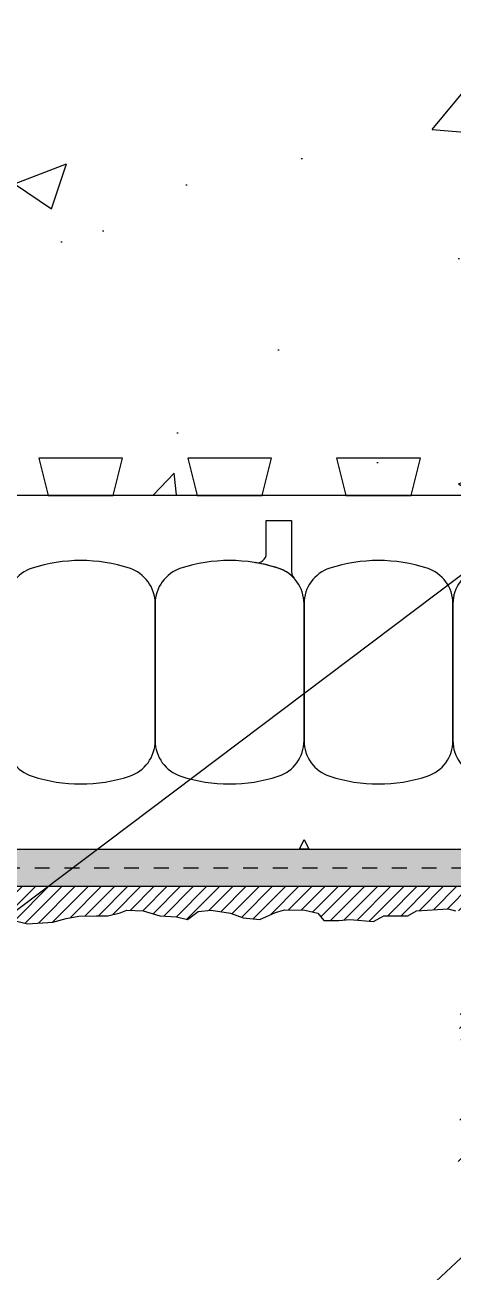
# Model space of a CAD drawing. Header units: inches. Extents: x 2880.3 to 2936.4, y 452.5 to 523.7.
# Drawn here: x 2906.99 to 2909.87, y 496.32 to 504.69 of the extents above; entities that cross this region are included whole.
import ezdxf

# ---------------------------------------------------------------- set-up
doc = ezdxf.new("R2010")
doc.units = ezdxf.units.IN
doc.header["$LTSCALE"] = 0.5
doc.header["$MEASUREMENT"] = 0
doc.linetypes.add('DASHED2', pattern=[0.375, 0.25, -0.125])
for name, color, linetype in [('HATCH', 12, 'CONTINUOUS'), ('line25', 2, 'CONTINUOUS'), ('LINE50', 5, 'CONTINUOUS'), ('LINE9', 9, 'CONTINUOUS'), ('TEXT', 4, 'CONTINUOUS')]:
    doc.layers.add(name, color=color, linetype=linetype)
doc.styles.add('DIM', font='romans.shx', dxfattribs={"width": 0.7})
doc.dimstyles.new('ext_12', dxfattribs={"dimscale": 12, "dimtxt": 0.09375, "dimasz": 0.09375, "dimexe": 0.09375, "dimexo": 0.0625, "dimgap": 0.0625, "dimtad": 1, "dimdec": 1, "dimzin": 3, "dimdsep": 46, "dimlunit": 4, "dimtxsty": 'DIM', "dimcen": 0.09, "dimdle": 0.09375, "dimclrt": 4, "dimadec": 0, "dimazin": 0, "dimtfac": 1, "dimtdec": 1, "dimtmove": 2, "dimatfit": 3, "dimfxl": 0, "dimfrac": 2, "dimtolj": 1, "dimtzin": 0, "dimarcsym": 0})

msp = doc.modelspace()

# ---------------------------------------------------------------- hatches: boundary and pattern name
at = {"layer": 'HATCH'}
h = msp.add_hatch(dxfattribs=at)
h.set_pattern_fill('AR-CONC', color=256, scale=0.5)
h.set_pattern_definition([(49.99999999999999, (0, 0), (3.586300913003767, -0.3137606749129755), [0.375, -4.125]), (355, (0, 0), (-0.693756668065, 3.760960668500059), [0.3, -3.3]), (100.45144446, (0.298858405, -0.02614672), (2.89254423363556, 3.447199954843147), [0.3187009599999999, -3.505710559999999]), (46.18420000000001, (0, 1), (5.336206653357862, -0.8275964039653827), [0.5625, -6.1875]), (96.63563549, (0.444683725, 0.931033465), (4.673309728371142, 4.870593003872752), [0.47805171, -5.258568799999999]), (351.1841639899999, (0, 1), (4.673309725273866, 4.870593001349951), [0.45, -4.950000005]), (21, (0.5, 0.75), (2.984535260592308, -2.013094453326694), [0.375, -4.125]), (326.0000000000001, (0.5, 0.75), (1.216576659607909, 3.625750225234265), [0.3, -3.3]), (71.45144474, (0.74871127, 0.58224213), (4.201111883649856, 1.612655764031769), [0.31870095, -3.50571056]), (37.50000000000001, (0, 0), (0.06079927658645334, 1.664469269156557), [0, -3.26, 0, -3.35, 0, -3.3125]), (7.499999999999999, (0, 0), (1.315347687210743, 1.972058559411801), [0, -1.91, 0, -3.185, 0, -1.2625]), (327.5, (-1.115, 0), (2.669112180862045, -0.1127743586718988), [0, -1.25, 0, -3.9, 0, -5.175]), (317.5, (-1.615, 0), (2.915930846711931, 0.5005249116615886), [0, -1.625, 0, -2.59, 0, -3.675])])
h.paths.add_polyline_path([(2891.255002420134, 512.0322749541654), (2894.489372343263, 512.0322749541654), (2894.733342665321, 511.4134140193931), (2894.723701877402, 502.1448980975094), (2894.489372343263, 501.5360053374023), (2891.255002420134, 501.5360053374023), (2891.255002420134, 505.9072423798523), (2892.255002420134, 506.9072423798525), (2890.255002420134, 506.9072423798525), (2891.255002420134, 507.9072423798525)])
h.paths.add_polyline_path([(2895.239370802642, 512.0322749541654), (2902.489372343263, 512.0322749541654), (2902.733342665321, 511.4134140193931), (2902.723701877402, 502.1448980975094), (2902.489372343263, 501.5360053374023), (2895.239370802642, 501.5360053374023), (2895.004951877402, 502.144958931935), (2895.004951877403, 511.4195960814614)])
h.paths.add_polyline_path([(2903.239370802642, 512.0322749541654), (2910.489372343263, 512.0322749541654), (2910.733342665321, 511.4134140193931), (2910.723701877402, 502.1448980975094), (2910.489372343263, 501.5360053374023), (2903.239370802642, 501.5360053374023), (2903.004951877402, 502.144958931935), (2903.004951877403, 511.4195960814614)])
h.paths.add_polyline_path([(2911.239370802642, 512.0322749541654), (2914.734059147221, 512.0322749541655), (2914.734059147221, 501.5360053374024), (2911.239370802642, 501.5360053374023), (2911.004951877402, 502.144958931935), (2911.004951877403, 511.4195960814614)])
h = msp.add_hatch(dxfattribs=at)
h.set_pattern_fill('AR-SAND', color=256, scale=0.05)
h.set_pattern_definition([(37.50000000000001, (228.4162862229368, -0.1532518875951041), (-0.003149667905480408, 0.09634118845065794), [0, -0.07600000000000001, 0, -0.085, 0, -0.08125]), (7.499999999999999, (228.4162862229368, -0.1532518875951041), (0.08848883526338636, 0.141107303261487), [0, -0.041, 0, -0.0685, 0, -0.02625]), (327.5, (228.354786222937, -0.1532518875951041), (0.1557070930875748, 0.0002829526768482471), [0, -0.025, 0, -0.09000000000000001, 0, -0.1175]), (317.5, (228.354786222937, -0.1532518875951041), (0.1503063302286147, 0.04388377824671247), [0, -0.0125, 0, -0.059, 0, -0.0675])])
h.paths.add_polyline_path([(2914.484059147222, 499.1572423798521), (2910.388330022631, 499.1572423798522), (2910.388330022631, 499.0322423798522), (2914.484059147222, 499.0322423798521)])
h.paths.add_polyline_path([(2914.73405914722, 497.1822370910148), (2914.484059147221, 497.1822370910148), (2914.484059147221, 501.5322423798522), (2914.734059147221, 501.5322424409681)])
h.paths.add_polyline_path([(2910.38833002263, 497.4322370910147), (2914.73405914722, 497.4322370910147), (2914.73405914722, 497.1822370910109), (2910.38833002263, 497.1822370910109)])
h.paths.add_polyline_path([(2910.138330022631, 498.9072423798523), (2910.38833002263, 498.9072423798523), (2910.38833002263, 497.1822370910143), (2910.138330022631, 497.1822370910143)])
h.paths.add_polyline_path([(2891.255002420134, 499.1572423798521), (2910.388330022631, 499.1572423798522), (2910.388330022631, 498.9072423798523), (2891.255002420134, 498.9072423798522)])
h.paths.add_polyline_path([(2914.484059147221, 497.4322370910147), (2914.73405914722, 497.4322370910147), (2914.73405914722, 497.1822370910148), (2914.484059147221, 497.1822370910148)], flags=16)
h = msp.add_hatch(dxfattribs=at)
h.set_pattern_fill('ANSI31', color=256, scale=0.5)
h.set_pattern_definition([(45, (11.96596453700931, 23.3538915083476), (-0.04419417382415922, 0.04419417382415922), [])])
h.paths.add_polyline_path([(2891.255002420134, 498.7209740152526), (2891.309159998502, 498.7245729676947), (2891.391971023282, 498.7317708725828), (2891.733991698755, 498.7317708725828), (2891.795205584812, 498.7173750628086), (2891.910404986673, 498.7137761103646), (2891.982410111084, 498.7245729676941), (2892.043623997146, 498.7353845748299), (2892.148032160651, 498.7173750628086), (2892.263231562509, 498.7029792530344), (2892.396450572984, 498.7029792530344), (2892.482853789881, 498.7137761103646), (2892.580062907141, 498.7353845748299), (2892.673665170279, 498.7389835272739), (2892.778073333781, 498.7389835272739), (2892.832073511591, 498.7317708725828), (2892.914884536372, 498.7281719201388), (2892.99408870703, 498.7065782054786), (2893.094890016408, 498.7029792530344), (2893.163302948707, 498.7281719201387), (2893.246113973487, 498.74618143216), (2893.345155841829, 498.7496328865532), (2893.442350297084, 498.7136433621184), (2893.517962275624, 498.6992328025413), (2893.607972346645, 498.6992328025413), (2893.661972524455, 498.7028317549835), (2893.67997747106, 498.7028317549835), (2893.759181641718, 498.7100296598715), (2893.784385634563, 498.7244402194481), (2893.791584680804, 498.7280391718928), (2893.867181997336, 498.7280391718928), (2893.910390936788, 498.7136433621184), (2893.917589983028, 498.6920348976532), (2893.960798922482, 498.6884359452111), (2894.01479910029, 498.6920348976533), (2894.086804224706, 498.6920348976533), (2894.12279945591, 498.6956338500973), (2894.130013164158, 498.7064307074272), (2894.140804402513, 498.7136433621168), (2894.158809349123, 498.7244402194488), (2894.288421505471, 498.7244402194488), (2894.356819775763, 498.6992328025413), (2894.443222992659, 498.6992328025413), (2894.461227939265, 498.7136433621186), (2894.49003878624, 498.7280391718944), (2894.515228117074, 498.738836029223), (2894.605238188095, 498.7460339341092), (2894.666452074154, 498.7496328865532), (2894.702447305359, 498.7388360292233), (2894.727651298205, 498.735237076779), (2894.774452429775, 498.7244402194488), (2894.832059461706, 498.7244402194488), (2894.932860771087, 498.7208412670066), (2894.961671618064, 498.7280391718949), (2895.008472749626, 498.738836029223), (2895.026477696233, 498.738836029223), (2895.14528395222, 498.7280391718928), (2895.238886215355, 498.7244402194488), (2895.276978113792, 498.6992033029315), (2895.395799031785, 498.7028022553737), (2895.475003202442, 498.724410719839), (2895.564998611454, 498.724410719839), (2895.644217444119, 498.720811767395), (2895.737819707256, 498.720811767395), (2895.784620838826, 498.7100001602599), (2895.917825187291, 498.7135991127039), (2895.961034126743, 498.7460044344994), (2896.025840204918, 498.7568160416345), (2896.151845507144, 498.7568160416345), (2896.220258439443, 498.7460044344993), (2896.277850809369, 498.7388065296132), (2896.353462787908, 498.7388065296132), (2896.432666958564, 498.7496033869434), (2896.508278937104, 498.728009672283), (2896.684692225022, 498.728009672283), (2896.749498303197, 498.7496033869434), (2896.868304559182, 498.7496033869434), (2896.943901875712, 498.7352075771692), (2897.116722971517, 498.7352075771692), (2897.172555900403, 498.7315791251154), (2897.222963886099, 498.7207675179803), (2897.392178127775, 498.7171685655382), (2897.492979437161, 498.7063717082081), (2897.644188732225, 498.6919758984337), (2897.734198803249, 498.6919758984337), (2897.842199158866, 498.6955748508777), (2897.979010361457, 498.7459749348896), (2898.061821386239, 498.7495738873318), (2898.231035627915, 498.7459749348897), (2898.328244745177, 498.7027727557639), (2898.443444147037, 498.6955748508777), (2898.515449271451, 498.6955748508777), (2898.583862203751, 498.7063717082079), (2898.652260474043, 498.7135696130941), (2898.720673406342, 498.7171685655379), (2898.82867376196, 498.7207675179803), (2898.886280793894, 498.6883769459897), (2898.976290864917, 498.6883769459897), (2899.097750944465, 498.7063717082079), (2899.324572218076, 498.7063717082079), (2899.378572395884, 498.7243812202292), (2899.500985505993, 498.7351780775594), (2899.630597662344, 498.7387770300016), (2899.735005825848, 498.7027727557636), (2899.83941398935, 498.6955748508777), (2899.979817384055, 498.7027727557639), (2900.015827277268, 498.717168565538), (2900.059021554713, 498.7279801726732), (2900.138240387375, 498.7315791251154), (2900.23543484263, 498.7315791251154), (2900.347042052373, 498.7243812202292), (2900.451450215876, 498.7243812202292), (2900.505465055694, 498.7351780775593), (2900.559465233503, 498.7531728397758), (2900.627863503794, 498.7567717922198), (2900.714281382703, 498.7531728397758), (2900.82948078456, 498.7531728397758), (2900.843878877042, 498.7099706606501), (2900.915884001458, 498.7027727557639), (2900.991495979997, 498.7027727557639), (2901.031098065325, 498.7207675179803), (2901.070700150653, 498.7387770300016), (2901.128307182587, 498.7423759824456), (2901.257919338938, 498.7423759824456), (2901.344322555875, 498.7387770300035), (2901.427133580615, 498.7351780775594), (2901.451296570847, 498.7135696130942), (2901.53410759563, 498.702758005959), (2901.750122968875, 498.702758005959), (2901.782526007963, 498.7099706606502), (2901.825720285407, 498.7171685655381), (2901.88332731734, 498.7171685655381), (2901.994934527085, 498.7279654228665), (2902.027337566173, 498.6919611486288), (2902.077745551865, 498.6847632437426), (2902.14255163004, 498.6883621961848), (2902.156949722521, 498.7135696130941), (2902.196551807849, 498.7315643753105), (2902.29376092511, 498.7351633277545), (2902.426965273577, 498.7243664704243), (2902.459368312664, 498.7243664704243), (2902.527781244964, 498.7099706606503), (2902.574582376534, 498.6919611486288), (2902.72218481748, 498.6919611486288), (2902.754587856567, 498.7063569584012), (2902.848204781714, 498.7207675179803), (2903.021011215508, 498.7243664704243), (2903.154215563974, 498.7243664704243), (2903.244225634995, 498.717168565538), (2903.413439876673, 498.7819644593224), (2903.492644047321, 498.7675686495502), (2903.679863235611, 498.7315643753106), (2903.809475391957, 498.6847632437423), (2903.931873840063, 498.645160017059), (2904.068685042652, 498.6379621121728), (2904.147889213307, 498.6631547792771), (2904.259496423051, 498.6847632437425), (2904.377349648474, 498.7101329085058), (2904.611369968326, 498.6993360511756), (2904.784176402121, 498.7137318609498), (2904.834584387814, 498.7497361351894), (2905.007405483623, 498.7497361351894), (2905.237818949344, 498.7533350876316), (2905.237818949345, 498.7029350036196), (2905.349426159085, 498.6957370987334), (2905.471839269196, 498.6957370987334), (2905.547436585729, 498.7281276707241), (2905.626640756383, 498.7389392778591), (2905.763451958973, 498.7389392778591), (2905.824651183023, 498.720929765836), (2905.89665630744, 498.7281276707245), (2906.076676449484, 498.7425382303014), (2906.195482705467, 498.7029350036196), (2906.321488007693, 498.7029350036196), (2906.454707018167, 498.7173308133939), (2906.5123140501, 498.7569340400756), (2906.650444833469, 498.7496623861628), (2906.80885317478, 498.7352665763887), (2906.866460206715, 498.6920643972647), (2907.006863601421, 498.6560601230254), (2907.176077843099, 498.6668569803557), (2907.266087914119, 498.6920643972647), (2907.352491131016, 498.7064602070373), (2907.467705194886, 498.7100591594813), (2907.546909365542, 498.7100591594813), (2907.629705728313, 498.7280686715024), (2907.672914667767, 498.7460634337191), (2907.784521877509, 498.742464481277), (2907.896129087253, 498.7100591594813), (2908.007736296997, 498.7028612545953), (2908.082014032751, 498.6848222429622), (2908.154019157165, 498.7388212794181), (2908.240422374063, 498.7460339341092), (2908.370034530413, 498.7280244220877), (2908.456437747309, 498.6956191002924), (2908.568059619061, 498.6848222429622), (2908.672467782565, 498.7316233745323), (2908.733667006614, 498.7496328865532), (2908.870478209205, 498.7460339341092), (2908.956881426102, 498.7280244220879), (2908.99648351143, 498.677624338076), (2909.097284820808, 498.677624338076), (2909.172896799348, 498.6848222429621), (2909.33130514066, 498.670426433188), (2909.39971807296, 498.7100296598715), (2909.561718606389, 498.7100296598715), (2909.619325638323, 498.7424202318603), (2909.831748819454, 498.7568307914394), (2909.882142143138, 498.7424202318603), (2909.975759068284, 498.7388212794181), (2909.975759068284, 498.670426433188), (2909.943356029196, 498.6596148260529), (2909.928957936716, 498.6452190162807), (2909.936156982958, 498.5948189322706), (2909.946948221311, 498.5408051460126), (2909.982958114525, 498.4436039304261), (2910.000963061131, 498.4256091682099), (2909.961360975802, 498.328393202824), (2909.936156982957, 498.2887899761411), (2909.914545182226, 498.2059845703342), (2909.921744228466, 498.1411739267426), (2909.908416462615, 498.0030420020212), (2909.908416462614, 497.9526419180157), (2909.915615508856, 497.8842323219813), (2909.926406747212, 497.815822725942), (2909.9588097863, 497.7906153090342), (2909.969615686665, 497.7474131299101), (2909.976814732905, 497.6934140934525), (2909.9588097863, 497.6466129618839), (2909.937212647577, 497.6178065925315), (2909.933620455462, 497.5782033658484), (2909.951610740059, 497.5314022342807), (2909.940819501701, 497.4557947333611), (2909.915615508856, 497.3801872324395), (2909.908416462614, 497.3225892435392), (2909.930013601337, 497.2325711830429), (2909.95161074006, 497.2181753732681), (2909.940819501702, 497.1461668247906), (2909.894018370135, 497.0849698834489), (2909.908416462615, 497.0165602874135), (2909.940819501703, 497.0129613349714), (2910.023615864475, 497.0237581923016), (2910.09562098889, 496.9841549656199), (2910.185631059913, 496.9769570607319), (2910.261243038453, 497.0057634300853), (2910.358452155714, 497.0093623825274), (2910.383641486553, 497.0093623825274), (2910.491656504179, 496.9553633460715), (2910.570860674836, 496.9841549656199), (2910.678861030453, 497.0021644776412), (2910.884085165344, 496.9805560131757), (2910.912881350307, 496.9445517389364), (2910.999284567204, 496.9445517389364), (2911.089294638226, 496.9589622985156), (2911.150508524285, 496.9841549656199), (2911.182911563371, 496.9877539180621), (2911.269314780268, 496.9913528705061), (2911.344912096802, 496.9841549656197), (2911.530870352341, 496.9587410514383), (2911.610074522996, 496.9983442781219), (2911.74329353347, 497.005542183008), (2911.790094665041, 496.9695379087686), (2911.977313853323, 496.9767358136565), (2912.175324279964, 497.005542183008), (2912.229324457774, 497.005542183008), (2912.337339475399, 496.9731368612127), (2912.456145731384, 496.9515431465521), (2912.618160926802, 496.9659389563244), (2912.704564143721, 496.9731368612127), (2912.830569445943, 496.9947453256778), (2912.974579694776, 496.9983442781218), (2913.075381004153, 496.9659389563263), (2913.222998107109, 496.9623400038823), (2913.381406448422, 496.9839484683476), (2913.457018426961, 497.0163390403382), (2913.583023729187, 497.0235516950293), (2913.673033800207, 497.009141135452), (2913.791840056192, 497.009141135452), (2913.849447088124, 496.9911463732338), (2913.989850482832, 496.9983442781218), (2914.108656738816, 497.0415464572457), (2914.165735938439, 497.0018104823181), (2914.320537425627, 496.9622072556363), (2914.493358521429, 496.9802167676576), (2914.568955837961, 497.0018104823179), (2914.709373894675, 496.9982115298758), (2914.73405914722, 497.0107068678847), (2914.76899153106, 497.0162210418972), (2914.869792840438, 497.0126220894531), (2914.949011673103, 497.0306168516714), (2914.938205772738, 497.2214350801933), (2914.898603687412, 497.300641533559), (2914.873399694563, 497.3726500820367), (2914.913001779894, 497.4446586305207), (2914.945404818979, 497.4950587145268), (2914.952603865218, 497.5706662154464), (2914.916608634016, 497.6462737163659), (2914.909394925766, 497.6966738003767), (2914.905802733651, 497.7902760635173), (2914.920200826129, 497.8514877546596), (2914.927399872372, 497.8910909813492), (2914.970535501781, 498.0439284617478), (2914.941739316822, 498.123134915107), (2914.902122569481, 498.2167371782485), (2914.898530377367, 498.3283489534138), (2914.902122569482, 498.4039564543289), (2914.945331508936, 498.4795639552497), (2914.963336455541, 498.5443598490349), (2914.945331508936, 498.6523726717524), (2914.916535323975, 498.7243812202301), (2914.880525430761, 498.8215824358088), (2914.902122569481, 498.9295952585252), (2914.902122569481, 498.9908069496725), (2914.945331508935, 499.0700134030386), (2914.963336455542, 499.14200720171), (2914.923734370214, 499.2068178452992), (2914.916535323973, 499.260816881754), (2914.916535323973, 499.3472359898129), (2914.941739316819, 499.415630836041), (2914.945331508935, 499.4588330151662), (2914.930933416454, 499.523643658757), (2914.909336277727, 499.5596479329951), (2914.869734192403, 499.6172459218954), (2914.884293566979, 499.7158926183748), (2914.909497559828, 499.762693749942), (2914.934701552672, 499.834702298419), (2914.945507453037, 499.9355024664436), (2914.938293744789, 500.047114241605), (2914.902298513585, 500.0759206109572), (2914.898691659461, 500.1335185998565), (2914.895099467345, 500.2127250532199), (2914.931094698548, 500.2343335176857), (2914.977910492126, 500.2775356968094), (2914.981502684242, 500.3783358648341), (2914.931094698519, 500.4395475559966), (2914.902298513584, 500.4755518302198), (2914.87709452074, 500.5439466764499), (2914.87709452074, 500.5835499031315), (2914.873502328623, 500.6303510346991), (2914.841099289536, 500.6555584516082), (2914.819487488805, 500.677166916074), (2914.794283495958, 500.7023595831766), (2914.761880456872, 500.7347649049715), (2914.742116069228, 500.7593085806512), (2914.738597187155, 500.7657542454809), (2914.734059147221, 500.7765179983269), (2914.734059147219, 497.1822370910109), (2910.13833002263, 497.1822370910144), (2910.138330022631, 498.9072423798523), (2891.255002420134, 498.9072423798522)])

# ---------------------------------------------------------------- linework, layer by layer
at = {"layer": 'line25'}
msp.add_line((2914.484059147221, 501.5322423798522), (2891.255002420134, 501.5322423798523), dxfattribs=at)
for points in [[(2907.583205587289, 501.5322423798523), (2907.645537588, 501.7822423798523), (2907.083205587289, 501.7822423798523), (2907.145537588, 501.5322423798523)], [(2908.583205587289, 501.5322423798523), (2908.645537588, 501.7822423798523), (2908.083205587289, 501.7822423798523), (2908.145537588, 501.5322423798523)], [(2909.583205587289, 501.5322423798523), (2909.645537588, 501.7822423798523), (2909.083205587289, 501.7822423798523), (2909.145537588, 501.5322423798523)]]:
    msp.add_lwpolyline(points, close=True, dxfattribs=at)
at = {"layer": 'LINE50'}
msp.add_line((2891.255002420134, 499.1572423798523), (2914.484059147221, 499.1572423798522), dxfattribs=at)
at = {"layer": 'LINE50', "linetype": 'DASHED2', "ltscale": 0.5}
msp.add_line((2891.255002420134, 499.0322423798521), (2910.200830022631, 499.0322423798467), dxfattribs=at)
at = {"layer": 'LINE9'}
msp.add_line((2891.255002420134, 498.9072423798521), (2910.138330022631, 498.9072423798523), dxfattribs=at)
for points in [[(2908.691294664566, 501.0431961630567, 0.03726669551365532), (2908.537599269335, 501.0805259389601, 0.4630356070046749), (2908.610289132964, 501.1421896777312), (2908.610289132964, 501.3637880292002), (2908.781120840036, 501.3637880292002), (2908.781120840036, 501.017694716151, 0.1890023580125322), (2908.797770989558, 500.9752207098519, 0.1284073578147628)], [(2907.691294664566, 501.0431961630567, 0.1576707807867563), (2907.03744851072, 501.0431961630567, 0.325304629325042), (2906.864371587643, 500.8053246846557), (2906.864371587643, 499.8841600750491, 0.3253046293250404), (2907.03744851072, 499.646288596648, 0.1576707807867641), (2907.691294664566, 499.646288596648, 0.3253046293250395), (2907.864371587643, 499.8841600750491), (2907.864371587643, 500.8053246846557, 0.3253046293250305)], [(2908.691294664566, 501.0431961630567, 0.1576707807867563), (2908.03744851072, 501.0431961630567, 0.325304629325042), (2907.864371587643, 500.8053246846557), (2907.864371587643, 499.8841600750491, 0.3253046293250404), (2908.03744851072, 499.646288596648, 0.1576707807867641), (2908.691294664566, 499.646288596648, 0.3253046293250395), (2908.864371587643, 499.8841600750491), (2908.864371587643, 500.8053246846557, 0.3253046293250305)], [(2909.691294664566, 501.0431961630567, 0.1576707807867563), (2909.03744851072, 501.0431961630567, 0.325304629325042), (2908.864371587643, 500.8053246846557), (2908.864371587643, 499.884160075049, 0.3253046293250404), (2909.03744851072, 499.646288596648, 0.1576707807867641), (2909.691294664566, 499.646288596648, 0.3253046293250395), (2909.864371587643, 499.8841600750491), (2909.864371587643, 500.8053246846557, 0.3253046293250305)], [(2910.691294664566, 501.0431961630567, 0.1576707807867563), (2910.03744851072, 501.0431961630567, 0.325304629325042), (2909.864371587643, 500.8053246846557), (2909.864371587643, 499.884160075049, 0.3253046293250404), (2910.03744851072, 499.646288596648, 0.1576707807867641), (2910.691294664566, 499.646288596648, 0.3253046293250395), (2910.864371587643, 499.8841600750491), (2910.864371587643, 500.8053246846557, 0.3253046293250305)]]:
    msp.add_lwpolyline(points, format="xyb", close=True, dxfattribs=at)
msp.add_lwpolyline([(2908.833121587641, 499.1572423798523), (2908.864371587641, 499.2217271713045), (2908.895621587641, 499.1572423798523)], close=True, dxfattribs=at)
msp.add_lwpolyline([(2906.866460206715, 498.6920643972649), (2907.00686360142, 498.6560601230254), (2907.176077843098, 498.6668569803556), (2907.26608791412, 498.6920643972649), (2907.352491131016, 498.7064602070373), (2907.467705194886, 498.7100591594813), (2907.546909365541, 498.7100591594813), (2907.629705728314, 498.7280686715026), (2907.672914667766, 498.746063433719), (2907.784521877509, 498.7424644812768), (2907.896129087254, 498.7100591594813), (2908.007736296997, 498.7028612545951), (2908.082014032751, 498.6848222429622), (2908.154019157166, 498.7388212794181), (2908.240422374063, 498.7460339341092), (2908.370034530413, 498.7280244220879), (2908.456437747309, 498.6956191002924), (2908.568059619061, 498.6848222429622), (2908.672467782564, 498.7316233745319), (2908.733667006614, 498.7496328865532), (2908.870478209205, 498.7460339341092), (2908.956881426102, 498.7280244220879), (2908.99648351143, 498.677624338076), (2909.097284820808, 498.677624338076), (2909.172896799348, 498.6848222429622), (2909.33130514066, 498.670426433188), (2909.39971807296, 498.7100296598715), (2909.561718606388, 498.7100296598715), (2909.619325638323, 498.7424202318603), (2909.831748819453, 498.7568307914394), (2909.882142143138, 498.7424202318603)], dxfattribs=at)

# ---------------------------------------------------------------- leaders
at = {"layer": 'TEXT'}
for points in [[(2914.441487241948, 504.405476543275), (2896.289901204668, 490.7229841563044), (2894.706545986087, 490.7229841563044)], [(2911.837394790467, 498.2086428341017), (2897.599914957232, 484.8844614039156), (2896.016559738651, 484.8844614039156)]]:
    msp.add_leader(points, dimstyle='ext_12', override={"dimgap": 0.0625, "dimtad": 0}, dxfattribs=at)

doc.saveas('drawing.dxf')
